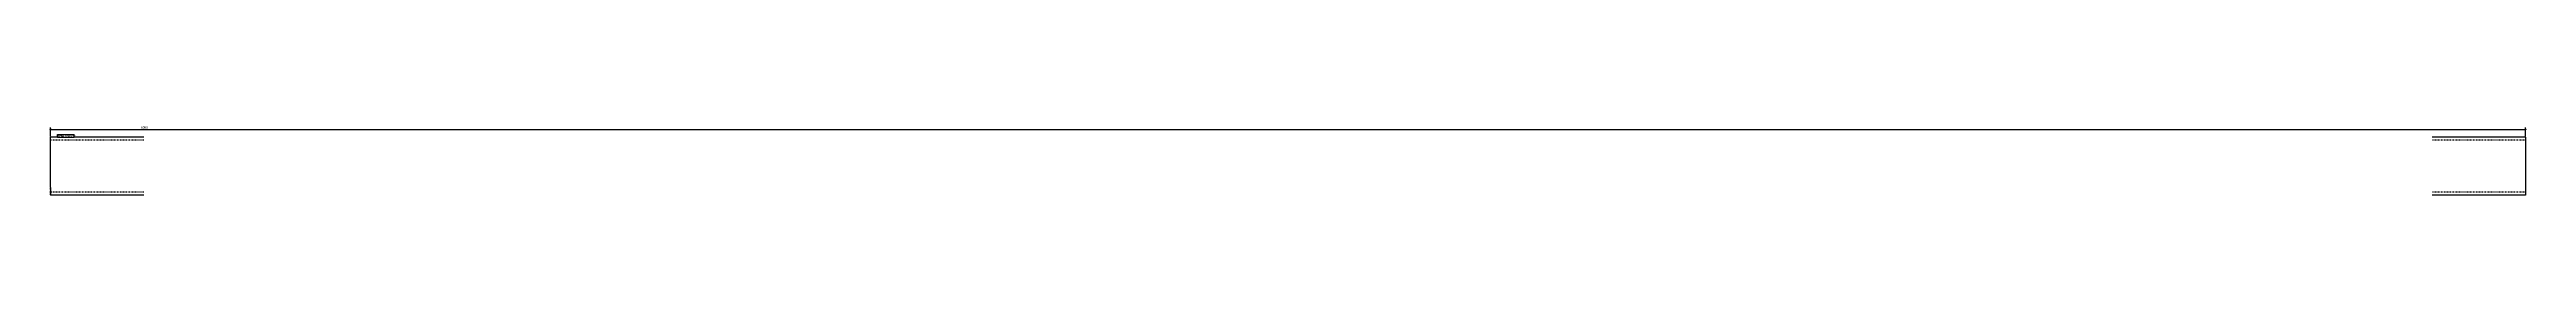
# Model space of a CAD drawing. Header units: millimetres. Extents: x 4 to 6378, y 4 to 184.
import ezdxf

# ---------------------------------------------------------------- set-up
doc = ezdxf.new("R2010")
doc.units = ezdxf.units.MM
doc.linetypes.add('DXK_LINE_DOT2', pattern=[3.9198, 1.9599, -1.9599])
for name, color, linetype in [('MÅLSÆTNING', 7, 'Continuous'), ('STÅL', 7, 'Continuous'), ('TEKST', 7, 'Continuous')]:
    doc.layers.add(name, color=color, linetype=linetype)
doc.styles.add('Arial Narrow', font='ARIALN.TTF', dxfattribs={"height": 0.2})

msp = doc.modelspace()

# ---------------------------------------------------------------- linework, layer by layer
at = {"layer": 'MÅLSÆTNING', "color": 7, "linetype": 'Continuous'}
for p, q in [((9, 175.5), (4.5, 173.7)), ((6.8, 156), (6.8, 179.9)), ((6.8, 174.6), (6375.9, 174.6)), ((6373.7, 173.7), (6378.2, 175.5)), ((6375.9, 156), (6375.9, 179.9))]:
    msp.add_line(p, q, dxfattribs=at)
at = {"layer": 'STÅL', "color": 2, "linetype": 'Continuous'}
for p, q in [((246.8, 154.5), (6.8, 154.5)), ((6.8, 134.5), (6.8, 154.5)), ((6.8, 24.5), (6.8, 134.5)), ((6375.9, 154.5), (6135.9, 154.5)), ((6375.9, 154.5), (6375.9, 4.5)), ((6.8, 24.5), (6.8, 4.5)), ((246.8, 4.5), (6.8, 4.5)), ((6375.9, 4.5), (6135.9, 4.5))]:
    msp.add_line(p, q, dxfattribs=at)
at = {"layer": 'STÅL', "color": 7, "linetype": 'DXK_LINE_DOT2'}
for p, q in [((246.8, 146.5), (6.8, 146.5)), ((6375.9, 146.5), (6135.9, 146.5)), ((6.8, 13.4), (6.8, 24.5)), ((6.8, 12.5), (6.8, 13.4)), ((246.8, 12.5), (6.8, 12.5)), ((6.8, 6), (6.8, 12.5)), ((6375.9, 12.5), (6135.9, 12.5)), ((6375.9, 12.5), (6375.9, 13.4))]:
    msp.add_line(p, q, dxfattribs=at)

# ---------------------------------------------------------------- next in the draw order: wipeouts: each hides what was drawn before it
at = {"color": 0}
for points, layer in [([(6143.7, 175.7), (6143.7, 184.1), (239, 184.1), (239, 175.7)], 'MÅLSÆTNING'), ([(35.5, 155.5), (35.5, 160.8), (26.3, 160.8), (26.3, 155.5)], 'TEKST')]:
    msp.add_wipeout(points, dxfattribs=at).dxf.layer = layer

# ---------------------------------------------------------------- next in the draw order: texts
at = {"layer": 'MÅLSÆTNING', "color": 3, "style": 'Arial Narrow'}
msp.add_text('6369', height=5.73, dxfattribs=at).set_placement((240.2, 176.9))

# ---------------------------------------------------------------- next in the draw order: wipeouts: each hides what was drawn before it
at = {"color": 0}
msp.add_wipeout([(35.5, 155.5), (35.5, 160.8), (26.3, 160.8), (26.3, 155.5)], dxfattribs=at).dxf.layer = 'TEKST'

# ---------------------------------------------------------------- next in the draw order: wipeouts: each hides what was drawn before it
msp.add_wipeout([(67.2, 155.5), (67.2, 159.3), (37.1, 159.3), (37.1, 155.5)], dxfattribs=at).dxf.layer = 'TEKST'

# ---------------------------------------------------------------- next in the draw order: wipeouts: each hides what was drawn before it
msp.add_wipeout([(67.2, 155.5), (67.2, 159.3), (37.1, 159.3), (37.1, 155.5)], dxfattribs=at).dxf.layer = 'TEKST'

# ---------------------------------------------------------------- next in the draw order: linework, layer by layer
at = {"layer": 'TEKST', "color": 7, "linetype": 'Continuous'}
for p, q in [((25.4, 161.7), (68.1, 161.7)), ((25.4, 154.7), (25.4, 161.7)), ((25.4, 154.7), (68.1, 154.7)), ((68.1, 154.7), (68.1, 161.7))]:
    msp.add_line(p, q, dxfattribs=at)

# ---------------------------------------------------------------- next in the draw order: texts
at = {"layer": 'TEKST', "color": 3, "style": 'Arial Narrow'}
for s, height, p in [('s24', 5.01, (26.3, 155.5)), ('RHS150X150X8', 3.579, (37.1, 155.5))]:
    msp.add_text(s, height=height, dxfattribs=at).set_placement(p)

doc.saveas('drawing.dxf')
